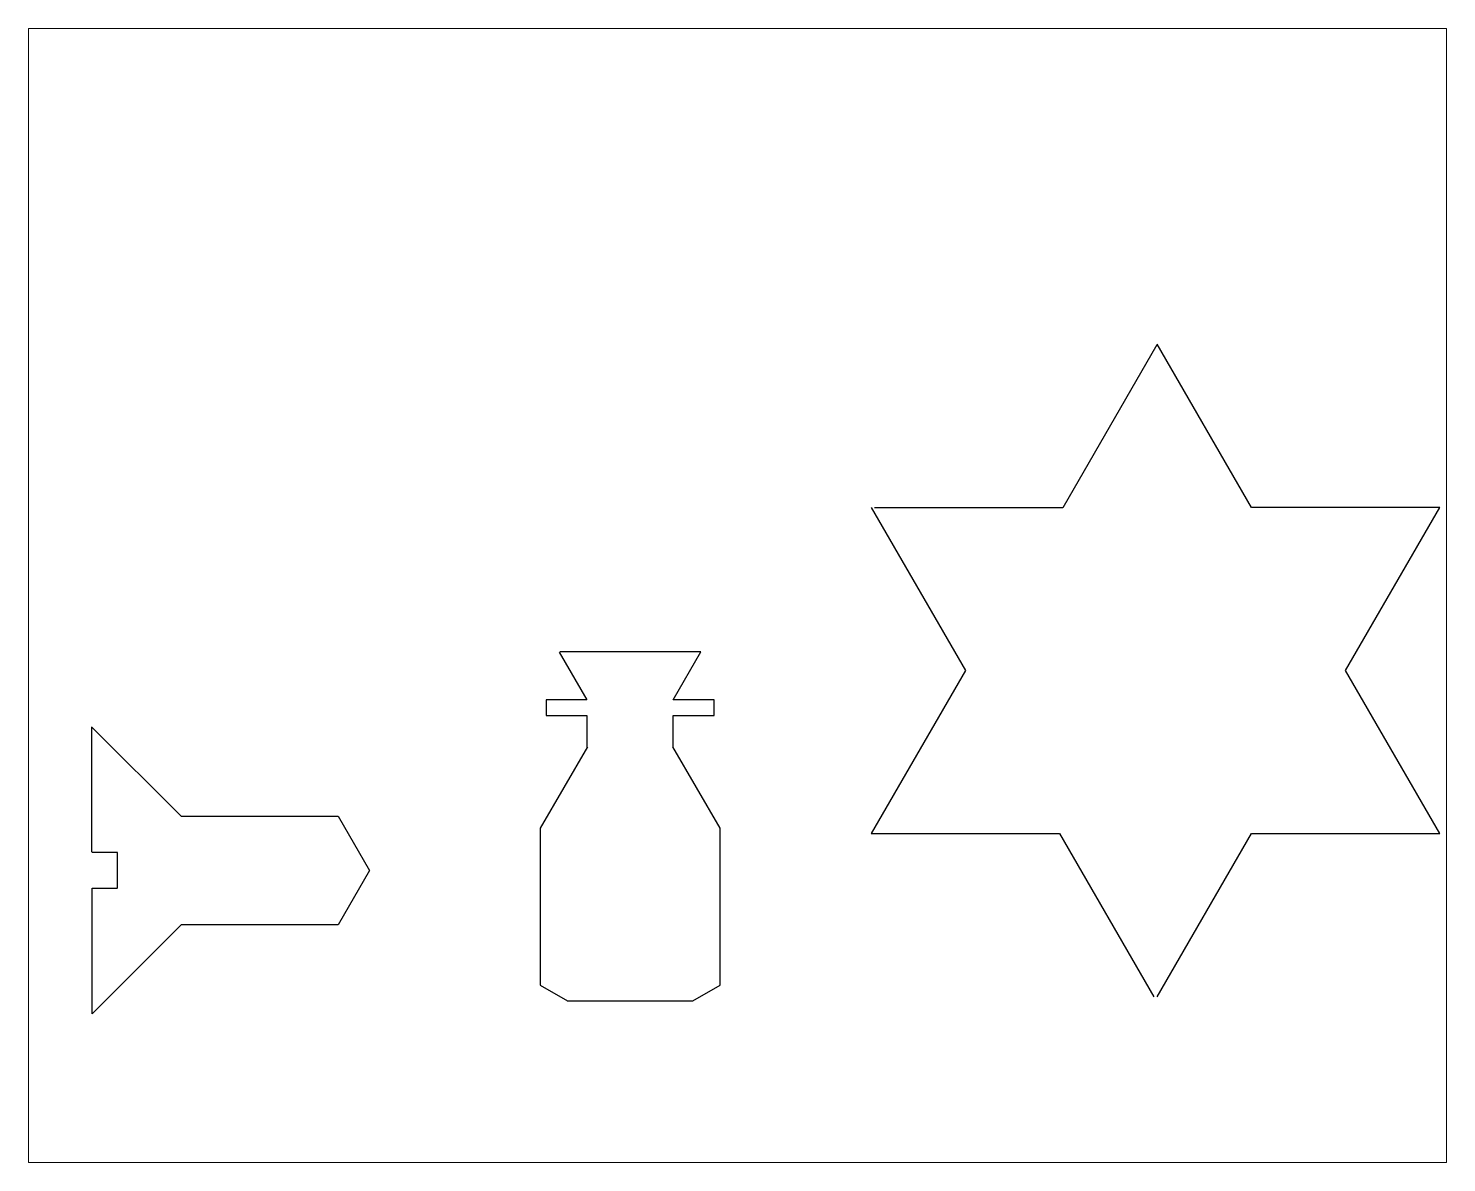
# Paper-space layout 'Layout1' of a CAD drawing. Header units: millimetres. Extents: x 160 to 1440, y 128 to 1152.
# The model-space entities are those that its viewports show. They can reach past a viewport. Long polylines and large blocks are cut down to what shows.
import ezdxf

# ---------------------------------------------------------------- set-up
doc = ezdxf.new("R2010")
doc.units = ezdxf.units.MM

msp = doc.modelspace()

# ---------------------------------------------------------------- linework, layer by layer
for p, q in [((923.88, 1311.48), (908.88, 1285.5)), ((938.91, 1285.57), (923.91, 1311.55)), ((878.37, 1285.57), (893.37, 1259.59)), ((908.88, 1285.5), (878.88, 1285.5)), ((968.91, 1285.57), (938.91, 1285.57)), ((953.91, 1259.59), (968.91, 1285.57)), ((828.7, 1262.53), (833.1, 1254.91)), ((851.25, 1262.55), (828.79, 1262.55)), ((846.85, 1254.93), (851.25, 1262.55)), ((893.37, 1259.59), (878.37, 1233.61)), ((968.91, 1233.61), (953.91, 1259.59)), ((833.1, 1254.91), (826.6, 1254.91)), ((826.6, 1254.91), (826.6, 1252.41)), ((853.35, 1254.93), (846.85, 1254.93)), ((853.35, 1252.43), (853.35, 1254.93)), ((826.6, 1252.41), (833.1, 1252.41)), ((833.1, 1252.41), (833.1, 1247.41)), ((846.85, 1247.43), (846.85, 1252.43)), ((846.85, 1252.43), (853.35, 1252.43)), ((754.29, 1230.64), (754.29, 1250.64)), ((754.36, 1250.53), (768.5, 1236.38)), ((833.19, 1247.46), (825.69, 1234.46)), ((854.31, 1234.46), (846.81, 1247.45)), ((768.5, 1236.38), (793.5, 1236.38)), ((793.5, 1236.38), (798.5, 1227.72)), ((825.69, 1234.46), (825.69, 1209.46)), ((854.31, 1209.46), (854.31, 1234.46)), ((878.37, 1233.61), (908.37, 1233.61)), ((908.37, 1233.61), (923.37, 1207.63)), ((923.91, 1207.62), (938.91, 1233.61)), ((938.91, 1233.61), (968.91, 1233.61)), ((758.36, 1230.59), (754.36, 1230.59)), ((758.36, 1224.99), (758.36, 1230.59)), ((798.5, 1227.72), (793.5, 1219.06)), ((754.36, 1204.92), (754.36, 1224.92)), ((754.36, 1224.92), (758.36, 1224.92)), ((768.5, 1219.06), (754.36, 1204.92)), ((793.5, 1219.06), (768.5, 1219.06)), ((825.69, 1209.46), (830.02, 1206.96)), ((849.98, 1206.96), (854.31, 1209.46)), ((829.98, 1206.96), (849.98, 1206.96))]:
    msp.add_line(p, q)

psp = doc.layouts.get("Layout1")

# ---------------------------------------------------------------- viewports
at = {"layer": '0'}
psp.add_viewport(center=(800, 640), size=(1280, 1024), view_center_point=(857.09, 1271.54), view_height=180.6596, dxfattribs=at)

doc.saveas('drawing.dxf')
